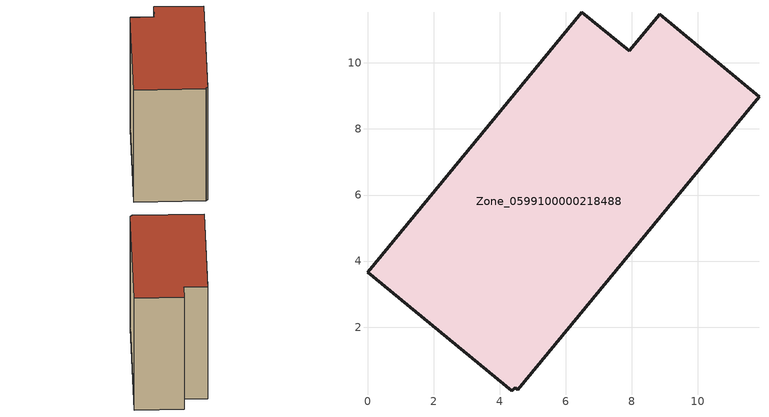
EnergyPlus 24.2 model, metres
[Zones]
Zone_0599100000218488
 floor ground (C_G): 4.54,0.11 4.47,0.17 4.37,0.07 0,3.67 6.49,11.53 7.93,10.36 8.84,11.46 11.85,8.97 z0
 wall outside (C_F): 7.93,10.36 6.49,11.53 0,3.67 4.37,0.07 4.47,0.17 4.54,0.11 11.85,8.97 8.84,11.46 7.93,10.36 z0:10.51
 roof outside (C_R): 4.47,0.17 4.54,0.11 11.85,8.97 8.84,11.46 7.93,10.36 6.49,11.53 0,3.67 4.37,0.07 z10.51
[BUILDING]
Pand.0599100000218488: North Axis=0; Terrain=City; Loads Convergence Tolerance Value=0.04; Temperature Convergence Tolerance Value=0.4; Solar Distribution=FullExterior; Maximum Number of Warmup Days=25; Minimum Number of Warmup Days=1
[Site:Location]
Rotterdam.The.Hague.AP_ZH_NLD Design_Conditions: Latitude=51.96; Longitude=4.45; Time Zone=1; Elevation=-4.5
[SITE:GROUNDTEMPERATURE:BUILDINGSURFACE]
18, 18, 18, 18, 18, 18, 18, 18, 18, 18, 18, 18
[MATERIAL] Thermal Absorptance=0.9; Solar Absorptance=0.7; Visible Absorptance=0.7
Name | Roughness | Thickness | Conductivity | Density | Specific Heat
G.TI.1946 | MediumSmooth | 0.15 | 1 | 540 | 1210
F.TI.1946 | Rough | 0.3 | 0.857143 | 1920 | 840
R.TI.1946 | MediumRough | 0.2 | 0.1 | 1500 | 1000
[CONSTRUCTION]
C_G: G.TI.1946
C_F: F.TI.1946
C_R: R.TI.1946
[ZONE]
Zone_0599100000218488: Type=1; Multiplier=1; Ceiling Height=Autocalculate; Volume=Autocalculate; Floor Area=autocalculate; Part of Total Floor Area=Yes
[ZONEINFILTRATION:DESIGNFLOWRATE]
Infil_Zone_0599100000218488: Zone or ZoneList or Space or SpaceList=Zone_0599100000218488; Schedule=AlwaysOn; Design Flow Rate Calculation Method=Flow/Area; Flow Rate per Floor Area=0.003; Constant Term Coefficient=1; Temperature Term Coefficient=0; Velocity Term Coefficient=0; Velocity Squared Term Coefficient=0
[HVACTEMPLATE:ZONE:IDEALLOADSAIRSYSTEM]
Zone_0599100000218488: Maximum Heating Supply Air Temperature=50; Minimum Cooling Supply Air Temperature=13; Maximum Heating Supply Air Humidity Ratio=0.0156; Minimum Cooling Supply Air Humidity Ratio=0.0077; Heating Limit=NoLimit; Cooling Limit=NoLimit; Dehumidification Control Type=ConstantSensibleHeatRatio; Cooling Sensible Heat Ratio=0.7; Dehumidification Setpoint=60; Humidification Control Type=None; Humidification Setpoint=30; Outdoor Air Method=None; Outdoor Air Flow Rate per Person=0.00944; Outdoor Air Flow Rate per Zone Floor Area=0; Outdoor Air Flow Rate per Zone=0; Demand Controlled Ventilation Type=None; Outdoor Air Economizer Type=NoEconomizer; Heat Recovery Type=None; Sensible Heat Recovery Effectiveness=0.7; Latent Heat Recovery Effectiveness=0.65
[ZONECONTROL:THERMOSTAT]
ThermostatControl_Zone_0599100000218488: Zone or ZoneList=Zone_0599100000218488; Control Type Schedule=DualSetpointControlType; Control 1=Thermostat_Zone_0599100000218488; Temperature Difference Between Cutout And Setpoint=0
[THERMOSTATSETPOINT:DUALSETPOINT]
Thermostat_Zone_0599100000218488: Heating Setpoint Temperature Schedule=HeatingSetpoint_Zone_0599100000218488; Cooling Setpoint Temperature Schedule=CoolingSetpoint_Zone_0599100000218488
[SCHEDULE:COMPACT]
HeatingSetpoint_Zone_0599100000218488: Through: 12/31, For: AllDays, Until: 24:00, 21
CoolingSetpoint_Zone_0599100000218488: Through: 12/31, For: AllDays, Until: 24:00, 24
DualSetpointControlType: Through: 12/31, For: AllDays, Until: 24:00, 4
AlwaysOn: Through: 12/31, For: AllDays, Until: 24:00, 1
